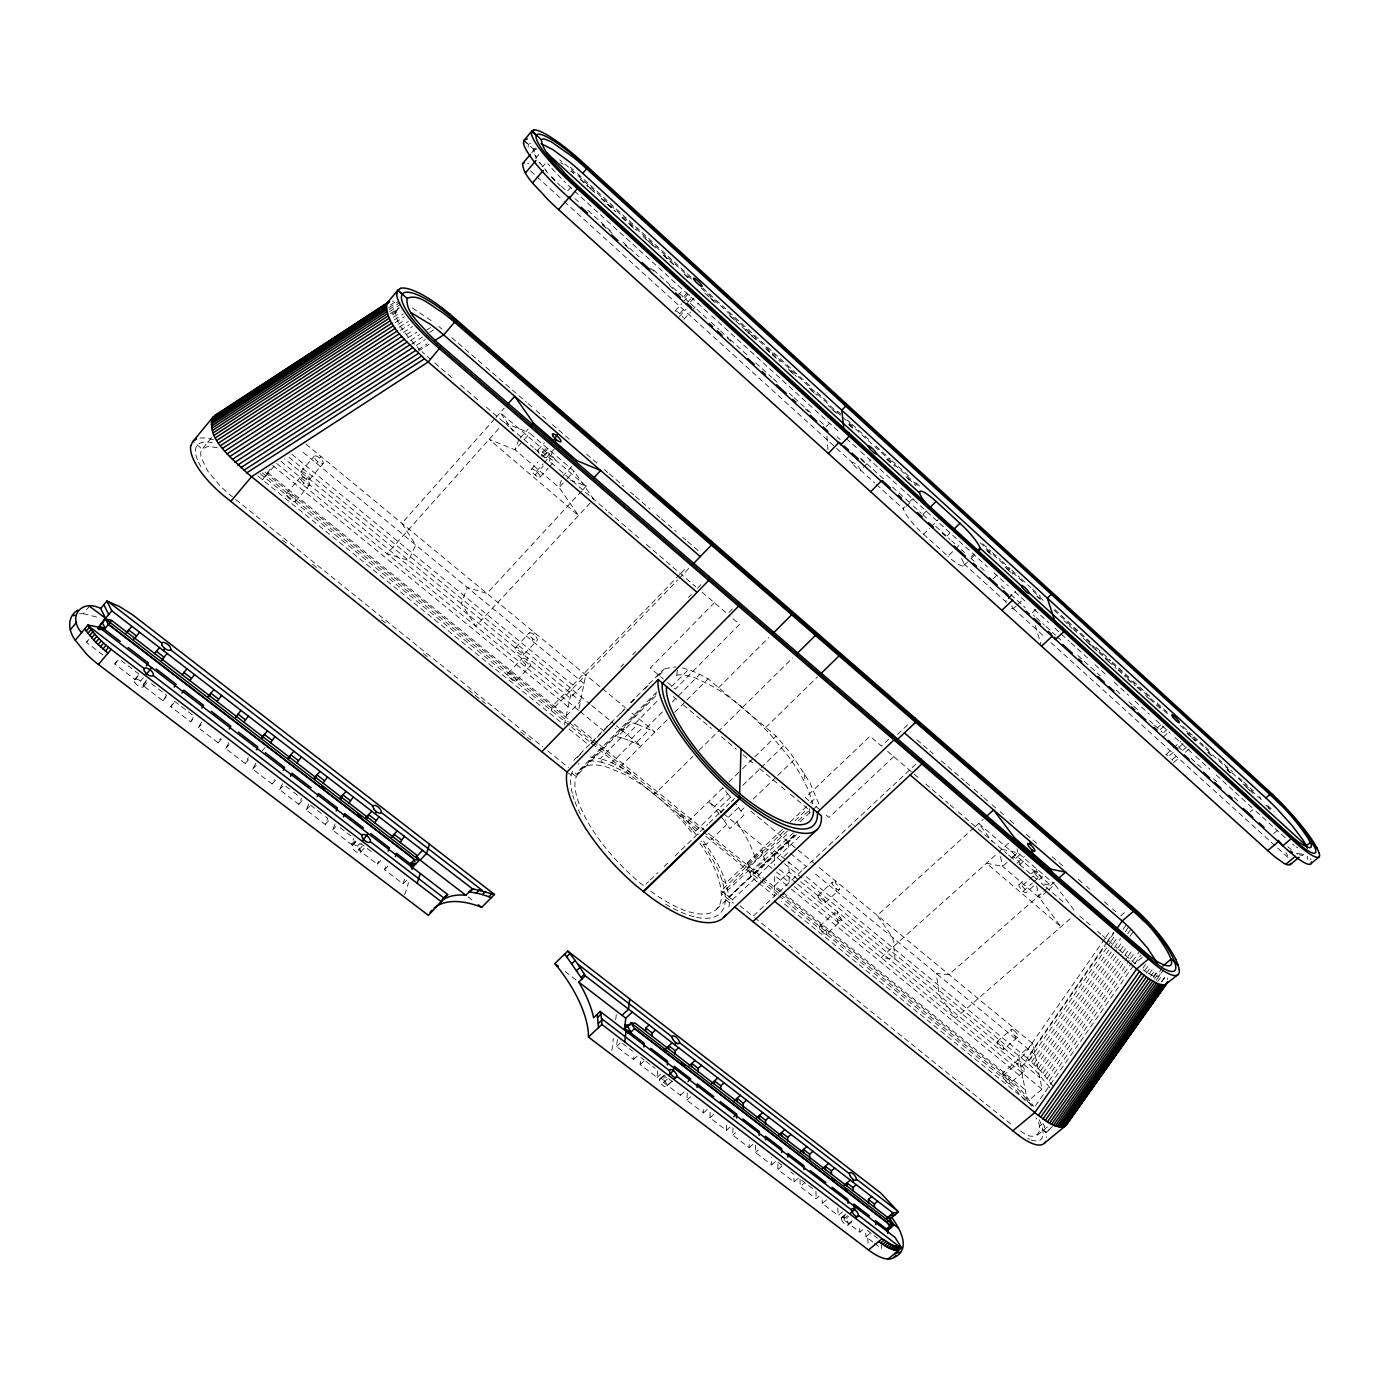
<?xml version="1.0" encoding="UTF-8"?>
<svg xmlns="http://www.w3.org/2000/svg" width="1389" height="1389" viewBox="0 0 1389 1389"><rect width="100%" height="100%" fill="white"/><g stroke="black" fill="none" stroke-linecap="round" stroke-linejoin="round"><path stroke-width="0.75" stroke-dasharray="5 3.75" d="M755.529 1145.04L755.442 1152.471L771.642 1164.833L771.642 1157.367M732.975 1127.833L732.767 1135.195L749.122 1147.644L749.244 1140.247M710.161 1112.294L709.918 1117.763L726.395 1130.333L726.638 1122.989M687.312 1092.952L686.861 1100.192L703.476 1112.867L703.65 1109.446M672.536 1081.666L664.202 1075.294L663.612 1082.465L680.384 1095.244L680.61 1091.858M640.503 1061.265L640.173 1064.582L657.084 1077.482L657.709 1070.329L652.656 1066.474M676.808 675.228L677.45 669.116M617.376 1039.528L616.525 1046.559L633.575 1059.564L633.922 1056.248M654.636 792.112L654.375 794.439L692.937 756.363M659.219 675.505L664.984 668.595L675.992 666.842M611.872 1050.466L613.365 1038.468M615.692 1019.682L616.473 1013.31M1303.733 854.113L1302.431 855.572L1298.941 854.652M579.005 708.477L585.811 674.985M536.953 148.988L534.296 149.804L534.001 151.193L536.328 157.27M564.264 725.058L571.955 689.326M536.085 148.102L533.359 148.953L533.046 150.359L536.432 158.277M525.094 666.529L525.684 664.359M526.882 659.983L527.473 657.796M532.109 640.798L532.664 638.714M533.793 634.582L534.348 632.533M572.355 793.362A103.064 39.552 45.7 0 1 571.174 775.375L572.633 770.947L576.8 774.315L656.355 693.84M549.28 461.165L550.131 458.492M552.093 452.345L551.259 454.967L544.453 462.433M404.633 894.776L408.522 882.762M385.586 866.736L384.562 869.688L403.07 883.803L404.633 879.029M371.158 851.457L361.036 843.731L358.675 849.964L377.339 864.184L378.398 861.249M518.861 439.532L515.041 449.81L559.159 487.504L578.553 515.545L489.136 439.323L515.041 449.81L523.149 440.799M335.062 823.885L332.544 830.032L351.382 844.408L353.796 838.192M308.879 803.884L306.188 809.943L325.2 824.441L327.769 818.312L324.332 815.69M282.436 783.691L279.588 789.664L298.774 804.283L301.5 798.258M579.352 176.733L579.838 175.656M255.767 763.325L252.746 769.193L272.105 783.952L274.275 779.507M228.855 742.768L225.66 748.549L245.193 763.429L248.266 757.595M201.683 722.02L198.314 727.697L218.038 742.733L220.469 738.41M190.623 721.829L194.043 716.168L174.285 701.08L170.725 706.654L190.623 721.829L194.738 717.158M146.609 679.95L142.876 685.437L162.964 700.751L166.558 695.177L149.943 682.485M302.646 484.674L303.809 482.868M306.17 479.24L307.351 477.417M316.484 463.318L317.612 461.565M319.835 458.144L320.911 456.477M1053.001 1086.042L1040.621 1070.884L1027.131 1058.071L1106.304 943.044M1107.519 941.273L1113.613 932.418M1049.858 1087.674L1035.499 1070.537A50.108 16.234 49.9 0 0 1025.516 1061.37L1105.036 945.874M1106.252 944.103L1114.811 931.654M1029.336 1059.911L1109.759 943.235M1110.974 941.464L1114.62 936.151M1031.61 1061.925L1112.068 945.336M1113.284 943.565L1116.947 938.269M1123.041 929.432L1126.687 924.136M1033.885 1064.043L1113.162 949.295M1114.395 947.541L1120.489 938.704M1125.368 931.654L1129.031 926.359M116.607 661.477L114.783 663.994L135.046 679.464L138.831 673.995L120.374 659.897M1036.142 1066.248L1116.721 949.816M1117.937 948.062L1122.816 940.995M1127.694 933.946L1131.358 928.651M1038.399 1068.523L1119.03 952.177M1120.263 950.406L1125.142 943.357M1130.038 936.308L1133.702 931.012M1104.672 938.825L1023.676 1055.223L1002.65 1073.003L1003.153 1075.763M1105.887 937.071L1110.801 930.005M1040.621 1070.884L1121.34 954.59M1122.555 952.837L1127.451 945.787M1042.809 1073.298L1123.614 957.073M1124.83 955.302L1129.726 948.27M1044.962 1075.781L1127.069 957.837M1128.302 956.066L1133.198 949.034M1047.063 1078.298L1129.274 960.389M1130.507 958.636L1135.403 951.587M1049.112 1080.868L1131.427 962.976M1132.643 961.205L1138.789 952.42M1133.511 965.563L1034.458 1107.224L781.382 901.513M1134.744 963.81L1140.89 955.007M1143.025 968.064L1145.491 964.539M1144.779 970.616L1149.727 963.584M1146.446 973.133L1151.394 966.084M1149.241 973.828L1154.207 966.779M1150.682 976.241L1155.648 969.192M270.143 469.065L262.521 479.813L276.515 463.318L578.623 710.3M1153.252 976.814L1158.218 969.765M1153.478 977.491L1158.426 970.477M1154.433 979.071L1161.916 968.48M1156.221 980.287L1164.242 968.88M1157.697 981.589L1162.715 974.522M1161.551 981.606L1166.569 974.54M1161.655 981.971L1166.691 974.887M102.925 654.966L86.413 642.378L88.462 639.721M211.597 437.604L202.117 449.064L200.693 452.397L200.901 456.912L207.708 471.045L219.618 485.247A57.47 21.495 39.5 0 0 232.414 496.811M656.719 691.965L580.046 769.558L575.359 778.743A97.629 37.468 45.7 0 0 643.958 886.078L648.611 881.564M79.52 613.816L83.288 613.695L89.486 606.264M86.413 642.378L88.931 639.357M606.594 727.298L609.25 724.798M398.782 308.132L392.41 313.74M531.674 152.894L534.296 149.804M591.28 743.028L593.572 740.32M535.65 158.363L539.54 153.78M114.783 663.994L118.846 659.202M542.543 166.871L545.13 163.833M300.666 472.086L314.261 456.182M286.429 493.581L300.371 477.278M134.577 679.742L138.692 674.95M135.046 679.464L139.126 674.689M309.573 479.379L323.186 463.527M140.619 680.975L143.345 677.797M295.631 501.064L309.591 484.813M571.035 187.011L567.163 191.508A60.265 11.928 42.9 0 0 559.402 184.685M142.876 685.437L146.974 680.679M143.605 686.635L147.72 681.86M162.964 700.751L167.062 696.028M170.725 706.654L174.84 701.966M198.314 727.697L201.058 724.589M494.571 418.992L401.872 523.254L415.693 544.974L408.679 560.444L387.097 553.725L500.057 427.065M495.995 417.395L504.224 408.14M218.038 742.733L222.153 738.115M225.66 748.549L229.793 743.931M520.198 438.056L528.202 429.149M524.504 439.289L529.921 433.281L574.091 471.253L593.693 499.259M245.193 763.429L249.326 758.863M262.295 750.633L265.021 747.629M537.769 450.227L544.401 442.883M677.763 295.597L683.457 289.311M252.746 769.193L256.878 764.627M542.648 452.224L548.481 445.8M683.77 296.621L688.041 291.916M548.186 448.3L541.519 455.644A5.73 1.649 42.8 0 0 542.665 456.547M684.76 297.784L689.048 293.062M531.258 469.413L538.064 461.912M543.516 455.905L546.242 452.901M675.054 311.032L681.756 303.635M683.11 302.16L689.812 294.763M546.12 457.936L554.089 449.168M687.711 302.16L690.75 298.809M536.293 471.409L543.099 463.943M679.777 313.654L685.142 307.75M690.507 301.864L695.854 295.979M535.095 475.021L543.307 466.01M679.29 316.553L686.027 309.157M539.835 477.33A5.886 1.736 42.8 0 0 535.112 470.472A5.886 1.736 42.8 0 0 532.143 471.809A5.886 1.736 42.8 0 0 539.835 477.33L548.013 468.353M549.384 466.86L554.836 460.87A5.903 1.684 42.9 0 0 550.061 454.029A5.903 1.684 42.9 0 0 547.162 455.297A5.903 1.684 42.9 0 0 554.836 460.87M683.805 319.401L690.524 312.021M691.878 310.546L698.598 303.167M272.105 783.952L276.255 779.42M571.678 466.53L562.302 476.757L559.159 487.504L565.948 480.125M279.588 789.664L283.738 785.132M567.302 478.632L574.091 471.253M581.678 490.977L486.966 593.45L467.26 587.425L461.304 603.573L475.767 626.213L590.933 502.21M583.137 489.397L588.971 483.094M298.774 804.283L302.924 799.786M306.188 809.943L310.355 805.464M325.2 824.441L329.367 819.979M332.544 830.032L336.711 825.604M515.527 647.5L529.383 632.811M523.219 655.122A5.434 1.962 43.2 0 0 518.861 648.403A5.434 1.962 43.2 0 0 516.031 650.399A5.434 1.962 43.2 0 0 523.219 655.122L537.092 640.468A5.452 1.927 43.3 0 0 532.699 633.749A5.452 1.927 43.3 0 0 529.904 635.693A5.452 1.927 43.3 0 0 537.092 640.468M508.079 673.248L522.316 658.23M351.382 844.408L355.567 839.998M352.546 845.05L356.765 840.623M352.164 845.588L357.772 839.685M357.32 846.266L360.116 843.331M515.996 681.096A5.591 2.083 43.3 0 0 511.534 674.134A5.591 2.083 43.3 0 0 508.582 676.304A5.591 2.083 43.3 0 0 515.996 681.096L530.251 666.112A5.608 2.031 43.3 0 0 525.737 659.15A5.608 2.031 43.3 0 0 522.837 661.251A5.608 2.031 43.3 0 0 530.251 666.112M358.675 849.964L362.859 845.554M360.168 852.533A5.348 2.552 42.5 0 0 356.192 845.519A5.348 2.552 42.5 0 0 352.719 848.314A5.348 2.552 42.5 0 0 360.168 852.533L365.776 846.63M377.339 864.184L381.524 859.826M384.562 869.688L388.746 865.347M679.655 574.49L552.353 706.272L551.346 710.63L677.693 579.942M681.096 573.015L687.156 566.729M679.204 578.38L689.743 567.476M826.125 426.77L830.535 422.204M403.07 883.803L406.977 879.775M620.744 667.033L623.748 663.942M632.776 654.67L635.78 651.58M688.423 597.513L691.427 594.423M697.452 588.242L701.758 583.797M714.363 602.739L650.295 668.057L663.386 679.013M573.831 760.373L584.456 749.574M585.967 748.029L624.807 708.789M630.571 702.73L662.379 670.418M577.338 757.352L581.869 752.751M590.95 743.514L613.122 721.013M620.623 713.39L625.119 708.807M631.127 702.712L637.134 696.618M644.635 688.996L649.132 684.43M656.632 676.808L664.133 669.185M863.316 467.381L870.625 459.967M728.912 612.532L734.677 606.698M655.73 695.82L576.001 776.451L571.834 773.1M620.935 737.733L600.1 758.776L597.27 758.029A108.516 41.635 45.7 0 0 587.13 756.883M634.947 723.6L657.83 700.473M671.582 686.6L688.371 669.654A82.211 26.53 45.4 0 1 699.726 674.394L708.06 678.804L776.086 736.118L784.038 745.407A81.829 26.287 45.7 0 1 794.734 759.141L809.891 782.684L819.84 806.262M637.673 724.381L631.578 722.662L617.549 736.847L623.678 738.497L637.673 724.381L654.966 732.02L626.977 708.946M623.678 738.497L629.547 740.632L643.524 726.569M632.568 741.934L611.802 762.804A80.388 30.61 45.4 0 0 600.1 758.776L602.513 762.665A76.36 29.082 45.4 0 1 613.625 766.468L630.797 775.253L629.912 772.11L611.802 762.804L613.625 766.468M646.51 727.905L663.248 711.081M672.363 701.914L699.726 674.394M629.547 740.632L635.693 743.289L649.635 729.294M620.327 766.745L667.102 719.867M674.689 712.262L685.315 701.619M686.826 700.091L708.06 678.804M718.582 687.659L768.812 637.551M909.639 501.655L912.556 498.755M906.496 506.152L913.806 498.859M923.06 514.329L927.401 510.023M699.101 750.286L792.581 657.987M905.281 507.124A25.558 4.983 45.5 0 0 906.809 515.562A25.558 4.983 45.5 0 0 923.511 534.209L929.432 528.358M930.908 526.9L938.304 519.608M946.951 536.032L949.85 533.185M765.79 727.454L817.67 676.773M929.606 539.731L947.906 556.277L953.826 550.513M955.319 549.054L961.24 543.273M687.989 821.784L722.784 787.962L726.065 790.671M728.878 782.042L741.049 770.183M742.577 768.707L753.237 758.342M754.765 756.866L776.086 736.118M971.241 556.642L974.175 553.812M719.259 814.145L713.72 807.269L727.732 793.692L722.784 787.962M963.862 565.497L969.73 559.802M971.206 558.378L974.14 555.531M730.562 797.182L695.663 830.969L693.458 831.334L677.745 813.45L679.099 812.148L695.663 830.969A80.024 30.332 45.8 0 1 698.372 834.338M742.785 785.358L759.592 769.089M761.12 767.596L784.038 745.407M650.174 880.053L657.952 872.535M664.168 866.528L668.838 862.013M675.054 856.006L707.713 824.424M709.258 822.93L718.599 813.902M720.144 812.409L729.468 803.38M731.031 801.87L735.701 797.373M720.665 812.791L726.273 807.356M738.549 807.478L743.914 815.135L729.781 828.712L724.468 821.055L738.549 807.478L734.607 802.286M726.846 824.458L705.872 844.651L703.164 844.356A76.03 28.839 45.8 0 0 700.924 841.092M740.962 810.898L744.035 807.929M753.255 799.057L776.295 776.885M777.823 775.409L794.734 759.141M993.291 578.657L997.736 574.386M1008.258 598.103L1014.126 592.513M1008.275 598.503L1015.619 591.523M1013.171 608.799L1016.123 606.003M1017.581 604.614L1023.467 599.041M782.493 829.337L725.961 882.953L722.211 880.73M790.254 821.975L808.902 804.3M810.447 802.825L816.663 796.939M747.716 863.715L762.127 850.068L765.235 862.847L729.138 897.051L725.353 881.043A108.516 41.635 45.7 0 0 708.286 848.141L705.872 844.651A80.024 30.332 45.8 0 0 703.511 841.23M783.969 831.212L721.221 890.679L735.51 902.19M794.942 820.812L807.495 808.919M757.127 881.824L750.755 876.633L748.688 866.649L763.117 852.968M787.459 831.021L721.412 893.561L733.479 903.267M798.467 820.604L809.474 810.186L787.876 792.164M749.47 869.774L727.958 890.123L724.12 887.623M763.933 856.093L787.58 833.713M800.186 821.784L811.228 811.35M812.791 809.856L819.111 803.884M888.717 739.174L881.459 746.049L870 736.222L805.377 797.685L812.808 803.884L808.641 790.567L803.224 779.403A99.852 32.485 45.7 0 0 787.32 755.06L771.885 736.361A99.852 32.485 45.7 0 0 712.14 686.062L695.924 678.197A99.852 32.485 45.7 0 0 678.665 674.915L675.384 675.471M750.077 872.205L764.575 858.506M793.466 832.758L753.758 870.295L753.671 875.226L796.418 834.876M897.52 734.416L909.396 723.2M794.508 834.876L729.086 896.652L725.18 893.874M794.508 835.206L765.235 862.847L774.836 870.695M716.394 909.344L794.925 835.188M1036.02 609.233L1031.576 613.434L1034.753 616.334M728.895 907.086A108.516 41.635 45.7 0 0 729.381 902.694L801.158 835.015M784.021 856.475L788.744 852.03M893.769 756.606L829.077 817.479L823.486 812.808M801.887 870.625L752.994 916.289L737.09 903.475M803.467 869.149L916.775 763.308M616.525 1046.559L621.838 1041.594M633.575 1059.564L637.864 1055.588M818.069 895.419L832.202 882.362M640.173 1064.582L644.444 1060.64M825.292 902.607L839.442 889.568M819.684 926.203L834.199 912.903M657.084 1077.482L661.355 1073.558M660.053 1078.767L664.359 1074.826M659.428 1079.826L665.175 1074.565M672.102 1081.389L666.338 1086.649A5.07 2.292 48.4 0 1 659.827 1081.684A5.07 2.292 48.4 0 1 663.421 1079.809L666.303 1077.187M663.612 1082.465L667.901 1078.541M826.403 934.241A5.278 1.858 47.6 0 0 822.913 927.539A5.278 1.858 47.6 0 0 819.805 928.876A5.278 1.858 47.6 0 0 826.403 934.241L840.953 920.942A5.296 1.823 47.6 0 0 837.411 914.257A5.296 1.823 47.6 0 0 834.355 915.559A5.296 1.823 47.6 0 0 840.953 920.942M666.963 1085.573L671.269 1081.649M973.949 827.757L877.292 915.42L892.849 937.731L895.037 958.966L881.147 957.611L997.285 853.523M975.529 826.316L983.169 819.388M680.384 1095.244L684.673 1091.355M686.861 1100.192L691.149 1096.303M703.476 1112.867L707.782 1108.995M1008.501 843.21L999.455 851.318L1002.598 866.389L1039.458 897.884L1060.988 926.758L986.45 863.229L1002.598 866.389L1010.237 859.565M709.918 1117.763L714.206 1113.909M1012.911 856.805L1018.901 851.457M1157.627 727.662L1160.822 724.815M1011.765 858.211L1017.894 852.742L1017.043 849.009M1015.776 858.246L1020.255 854.252M1160.319 729.399L1163.513 726.551M1016.87 863.211L1024.388 856.527M1163.739 732.489L1166.934 729.642M1019.734 864.653L1025.742 859.305M1163.218 737.055L1169.625 731.378M726.395 1130.333L730.701 1126.514M732.767 1135.195L735.632 1132.643M1019.04 884.637L1025.186 879.185M1031.332 873.75L1034.406 871.025M1166.1 754.505L1172.073 749.209M1173.566 747.89L1181.032 741.292M1033.746 885.922L1026.037 892.71A5.365 1.458 47.9 0 1 1019.613 887.241A5.365 1.458 47.9 0 1 1021.939 886.06L1028.103 880.643M1029.631 879.289L1037.305 872.5L1036.385 868.646M1173.323 752.282L1168.861 756.224A5.539 1.024 47.2 0 1 1170.84 758.22M1179.296 747.004L1185.251 741.726M1023.103 891.287L1032.374 883.109M1033.92 881.755L1038.538 877.657M1172.247 759.661L1176.743 755.703M1182.751 750.407L1187.248 746.449M1038.85 879.827L1044.875 874.497M1020.516 1131.15A49.431 16.512 49.9 0 0 1022.391 1132.261C1035.395 1142.453 1045.413 1131.41 1036.003 1117.954M1173.497 762.717L1179.487 757.439M1185.477 752.161L1189.974 748.202M749.122 1147.644L753.428 1143.859M1054.268 882.119L949 974.574L936.255 973.446L939.19 995.149L955.389 1018.293L1071.839 917.348M1047.115 891.165L1039.458 897.884L1035.829 882.484M1048.643 889.828L1054.772 884.446L1075.208 911.618M755.442 1152.471L758.307 1149.953M771.642 1164.833L775.965 1161.065M798.31 1178.15L793.987 1181.865L777.909 1169.607L783.674 1164.607M819.024 1196.294L816.142 1198.759L800.203 1186.605L804.526 1182.89M1120.61 915.907L1127.017 910.403M1250.152 812.027L1253.138 809.474M997.146 1041.576L1011.366 1029.44M842.446 1211.85L838.123 1215.514L822.305 1203.464L826.646 1199.783M1003.622 1049.251A5.018 1.632 49.4 0 0 999.872 1042.653A5.018 1.632 49.4 0 0 997.632 1044.354A5.018 1.632 49.4 0 0 1003.622 1049.251L1017.894 1037.114A5.035 1.58 49.3 0 0 1014.092 1030.534L1013.588 1027.843M1273.73 833.539L1278.227 829.719M1032.878 1043.764L1018.693 1055.762L1027.409 1101.477L1042.115 1089.202L1032.878 1043.764L817.722 866.285M1142.296 957.281L1134.969 963.462L1118.735 949.538M1003.101 1075.52L1017.738 1063.175M841.734 1217.354L846.075 1213.673M841.335 1218.535L845.693 1214.854M844.703 1218.118L847.603 1215.688M862.812 1229.716L859.913 1232.13L844.234 1220.184L848.575 1216.538M1009.768 1083.437A5.174 1.702 49.7 0 0 1005.914 1076.562A5.174 1.702 49.7 0 0 1003.622 1078.437A5.174 1.702 49.7 0 0 1009.768 1083.437L1024.44 1071.093A5.191 1.667 49.6 0 0 1020.516 1064.234A5.191 1.667 49.6 0 0 1018.293 1066.075A5.191 1.667 49.6 0 0 1024.44 1071.093M848.366 1223.9L852.724 1220.236M847.985 1225.098L853.801 1220.202M872.917 1242.044L865.989 1236.766L870.313 1233.137M1042.392 1123.996L1039.076 1126.739L1045.952 1132.469L1046.403 1137.487M1037.27 1135.212L1047.289 1126.948M1052.497 1126.618L1045.952 1132.469L1052.584 1127.017M580.046 769.558L582.651 767.579A97.629 37.468 45.7 0 1 607.41 767.197L624.06 774.124A97.629 37.468 45.7 0 1 683.457 822.41L693.667 834.72M578.084 764.315L578.953 763.655M1302.622 854.339L1297.118 853.245M390.465 304.955L395.882 301.413L392.393 301.066M388.851 307.75L397.879 301.847M389.18 309.539L399.997 302.472M389.649 311.483L400.466 304.434M390.257 313.601L399.251 307.733M418.124 349.75L427.187 343.847M391.976 313.74L397.393 310.216M392.618 314.799L399.876 310.077M393.417 317.248L400.674 312.525M394.32 319.835L403.383 313.949M395.309 322.578L404.355 316.692M398.157 324.262L405.397 319.557M399.268 327.266L408.314 321.397M400.414 330.374L409.46 324.522M403.418 332.44L412.446 326.589M406.421 334.61L413.644 329.922M407.637 338.031L416.665 332.197M410.38 340.548L419.495 334.662M426.788 329.957L430.434 327.613M411.543 344.159L422.482 337.11M429.774 332.405L433.42 330.044M416.266 345.427L425.381 339.541M418.315 351.191L429.166 344.212M83.288 613.695L99.539 617.758M1044.32 884.064L1050.692 885.262L978.707 823.434L992.128 841.474M624.546 729.763L619.928 728.878A109.297 39.934 45.7 0 0 615.136 728.496M1001.92 849.356L1017.894 852.742L1054.772 884.446M682.277 667.901L688.371 669.654M217.344 447.64L207.916 446.442L202.117 449.064L192.932 441.442M602.513 762.665L599.822 761.953A103.064 39.552 45.7 0 0 586.002 761.224M527.56 163.346L528.949 163.833M570.219 479.917L586.054 486.237L500.283 412.585L513.062 431.111M504.155 422.482L529.921 433.281M635.693 743.289L641.041 745.997L616.369 725.753M1148.356 973.272C1151.498 975.095 1159.155 979.28 1160.405 973.429A38.163 9.549 48.6 0 0 1160.423 972.439M412.446 308.045L432.899 321.71M1296.441 853.297L1297.743 854.044M1146.654 972.248L1144.866 971.085A51.341 12.831 48.5 0 1 1142.991 969.8M1296.006 846.717L1297.639 847.898M1291.353 849.478L1289.669 848.21A51.931 8.733 47.5 0 1 1287.898 846.821M1042.497 1129.5L1045.865 1132.07L1044.111 1126.028M874.636 1243.346L881.546 1248.624L881.251 1244.735M285.613 786.122L291.968 790.966M293.565 792.181L298.322 795.828M310.598 805.203L315.737 809.127M317.456 810.447L322.613 814.371M340.183 827.792L345.288 831.698M346.99 833.001L352.094 836.89M622.463 1043.417L632.637 1051.178M640.885 1057.48L644.253 1060.05M645.937 1061.335L650.972 1065.189M777.875 1162.124L782.684 1165.788M790.671 1171.899L793.866 1174.347M801.644 1180.268L814.336 1189.956M867.24 1230.376L872.379 1234.317M874.098 1235.62L877.535 1238.241M468.006 896.825L473.145 900.766M565.167 971.519L577.199 980.773M560.548 162.391L563.083 164.371M235.783 499.519L542.908 747.004M547.7 750.859L568.431 767.561M754.678 917.643L1012.564 1125.437M282.436 540.061L287.471 544.106M312.629 564.368L317.664 568.431M381.419 619.772L386.455 623.817M423.332 653.524L428.368 657.57M468.597 689.968L473.632 694.014M475.298 695.368L480.334 699.414M482 700.768L485.369 703.459M520.562 731.812L530.633 739.92M567.007 772.006L571.174 775.375M703.164 844.356L705.456 847.672A103.064 39.552 45.7 0 1 721.655 878.959L724.641 889.932L725.423 899.516L729.381 902.694M267.643 472.607L566.243 715.873L580.48 701.219L284.728 458.891M781.347 891.113L774.628 885.644L789.056 872.136L799.04 880.296M783.031 892.485L1025.169 1089.757M265.195 472.416L567.493 718.599M574.213 724.068L597.739 743.237M599.423 744.608L706.845 832.08M708.512 833.452L783.83 894.776M785.497 896.148L1008.31 1077.638M262.295 472.781L568.431 721.95M570.08 723.287L591.645 740.841M593.294 742.177L701.653 830.379M703.338 831.751L760.408 878.195M762.092 879.567L778.83 893.196M780.496 894.551L1006.556 1078.541A45.941 15.383 50 0 1 1031.437 1106.113M260.09 473.701L569.855 725.7M571.539 727.055L699.483 831.143M706.046 836.473L758.724 879.324M760.408 880.695L777.232 894.394M778.916 895.749L1004.403 1079.184A49.865 16.755 50.1 0 1 1014.352 1088.299L1025.395 1101.008M257.85 476.01L562.58 723.686M569.056 728.947L588.224 744.539M758.724 883.109L774.663 896.061L774.611 875.417L789.716 887.745M580.237 711.619L604.284 731.274M776.434 871.997L789.212 882.449L788.9 862.083M794.248 886.564L1042.115 1089.202M272.643 465.523L568.188 706.845M791.383 889.116L1022.964 1078.229M289.016 457.224L590.047 704.154M591.697 705.508L614.719 724.398M721.95 812.357L708.789 801.557L713.72 807.269M723.582 813.694L782.875 862.326M784.542 863.698L802.825 878.699M804.491 880.07L1025.516 1061.37M800.689 881.668L1039.753 1077.551M280.891 461.322L570.08 698.007L584.074 683.562L300.666 450.296M779.542 869.445L796.123 883.005M797.772 884.359L1020.811 1066.891L1035.135 1054.824L813.242 872.188M790.376 853.384L806.714 866.823M291.881 454.29L572.876 685.037M774.541 850.641L786.261 860.26M787.928 861.631L799.63 871.25M806.332 876.737L1027.131 1058.071M305.893 444.081L600.638 687.208M602.288 688.562L625.328 707.574M750.755 811.037L816.107 864.948M673.214 696.531L676.547 699.309M683.197 704.848L711.446 728.409M721.412 736.726L736.361 749.209M743.011 754.748L752.977 763.065M759.627 768.603L779.559 785.236M781.226 786.625L786.209 790.775M667.571 682.503L675.384 689.031L739.538 624.338L728.982 615.292M815.968 806.523L820.691 810.482M438.889 326.519L441.771 328.985M434.809 362.998L454.168 379.596M460.61 385.135L479.969 401.734M486.428 407.255L508.999 426.631M510.614 428.003L533.168 447.345M534.782 448.734L546.051 458.405M550.929 462.589L557.51 468.232M559.142 469.638L583.814 490.786M585.463 492.21L606.854 510.544M608.504 511.968L613.452 516.204M615.101 517.611L639.808 538.793M646.389 544.453L695.802 586.818M702.053 592.2L727.471 613.99M887.606 751.327L919.223 778.448M925.716 784.004L948.409 803.467M950.041 804.856L956.517 810.429M958.15 811.818L1006.817 853.558M1008.449 854.964L1013.345 859.166M1019.873 864.757L1037.843 880.175M1041.09 882.953L1044.302 885.713M1045.917 887.085L1063.609 902.26M1079.739 916.098L1091.112 925.855M1097.605 931.429L1100.852 934.207M1102.484 935.596L1117.103 948.149M451.79 337.631L484.24 365.689M485.872 367.095L526.448 402.185M528.063 403.574L534.557 409.199M536.189 410.606L545.912 419.009M552.405 424.635L557.284 428.836M558.899 430.243L571.886 441.476M586.54 454.151L597.947 464.013M604.475 469.638L607.74 472.468M609.372 473.875L624.026 486.549M630.554 492.192L633.818 495.005M635.433 496.411L650.104 509.103M656.632 514.729L659.879 517.559M661.511 518.965L676.183 531.64M682.711 537.283L685.958 540.095M687.59 541.502L698.997 551.364M916.896 739.764L933.217 753.88M941.395 760.946L964.244 780.705M965.893 782.129L972.422 787.771M974.054 789.178L982.214 796.244M983.846 797.651L990.374 803.293M992.024 804.717L998.552 810.36M1000.184 811.766L1003.448 814.596M1009.977 820.239L1014.873 824.476M1026.28 834.338L1039.285 845.588M1052.306 856.839L1065.311 868.09M1078.333 879.341L1084.826 884.967M1086.458 886.373L1089.705 889.186M1104.342 901.843L1110.853 907.468M1112.485 908.875L1115.732 911.688M523.931 140.48L533.359 148.953M923.511 534.209L928.078 538.342M530.546 170.986L535.355 175.361M536.953 176.802L562.614 200.051M564.212 201.509L834.997 446.928M836.56 448.334L852.204 462.502M860.486 470.02L874.844 483.025M876.442 484.483L903.562 509.069M963.914 563.76L1005.341 601.298M1013.154 608.382L1044.459 636.752M1050.865 642.569L1287.777 857.256M574.525 191.196L708.407 312.994M711.602 315.893L735.649 337.787M737.246 339.246L838.262 431.146M846.283 438.438L859.131 450.123M860.729 451.581L878.386 467.642M880.001 469.1L899.256 486.636M900.871 488.095L987.544 566.955M993.968 572.806L1008.414 585.95M1014.838 591.783L1027.686 603.468M1034.093 609.32L1048.539 622.463M1054.963 628.297L1069.391 641.423M1070.988 642.864L1088.594 658.89M1095.001 664.723L1107.814 676.374M1114.221 682.19L1128.615 695.316M1135.021 701.132L1149.432 714.241M1155.839 720.075L1170.25 733.184M1175.042 737.542L1194.089 754.869M1195.686 756.311L1209.958 769.315M1216.313 775.079L1233.762 790.966M1235.342 792.407L1254.389 809.735M1255.969 811.176L1273.418 827.045M1275.015 828.486L1284.53 837.15A53.025 8.785 47.5 0 0 1286.596 839.008M575.168 198.766L578.362 201.665M587.946 210.381L610.327 230.713M623.123 242.328L639.096 256.861M653.49 269.917L658.282 274.275M659.879 275.734L677.467 291.707M679.065 293.166L688.649 301.882M690.246 303.323L709.432 320.755M711.029 322.213L719.016 329.471M720.613 330.912L728.617 338.187M730.215 339.628L747.803 355.601M755.79 362.876L771.763 377.391M773.378 378.85L778.17 383.208M789.351 393.365L792.546 396.264M794.143 397.723L811.732 413.696M819.718 420.954L824.528 425.312M837.098 436.754L840.241 439.601M860.624 458.127L871.702 468.18M873.299 469.638L884.498 479.813M892.502 487.088L911.705 504.52M913.302 505.978L921.306 513.253M922.904 514.694L927.696 519.052M935.7 526.327L940.492 530.685M942.089 532.143L950.093 539.401M951.691 540.859L954.885 543.776M961.292 549.575L964.487 552.492M970.894 558.309L974.088 561.208M980.495 567.025L986.885 572.841M1001.261 585.898L1004.455 588.797M1010.827 594.596L1015.619 598.937M1017.217 600.395L1025.186 607.635M1036.35 617.775L1044.337 625.033M1045.934 626.474L1055.501 635.172M1057.098 636.631L1063.488 642.43M1077.847 655.469L1100.175 675.766M1116.131 690.264L1122.52 696.063M1128.892 701.862L1132.087 704.761M1133.684 706.202L1138.476 710.56M1149.641 720.7L1152.835 723.6M1154.415 725.058L1162.402 732.298M1178.358 746.796L1181.553 749.695M1191.12 758.394L1202.284 768.534M1213.465 778.691L1216.642 781.59M1234.196 797.529L1240.585 803.328M602.566 224.653L612.132 233.369M624.911 244.968L629.703 249.326M650.469 268.181L653.663 271.081M669.637 285.596L672.832 288.495M727.142 337.822L733.531 343.639M805.394 408.922L808.589 411.821M860.954 459.394L867.24 465.089M942.176 533.168L945.371 536.067M602.357 224.81L607.149 229.15M577.477 173.503L691.653 277.8M702.834 288.009L791.608 369.092M793.188 370.55L810.603 386.455M816.94 392.254L829.615 403.817M840.727 413.974L837.532 411.057L837.862 414.269L828.278 405.519M847.116 419.808L850.311 422.725M851.908 424.183L869.479 440.244M875.869 446.077L890.262 459.203M891.86 460.679L909.43 476.722M915.82 482.556L922.209 488.407M982.908 543.846L990.913 551.155M992.51 552.614L1000.497 559.906M1002.094 561.364L1010.081 568.657M1011.678 570.115L1019.665 577.425M1021.262 578.883L1030.846 587.634M1032.444 589.092L1040.43 596.385M1054.824 609.528L1090 641.666M1096.39 647.517L1110.783 660.66M1112.381 662.119L1131.584 679.655M1133.181 681.114L1150.769 697.174M1157.159 703.025L1168.375 713.269M1182.786 726.43L1192.387 735.198M1194.002 736.656L1203.603 745.442M1205.201 746.9L1211.607 752.751M1218.014 758.602L1222.824 762.995M1224.421 764.454L1232.425 771.763M1238.832 777.614L1242.026 780.549M1243.641 782.007L1253.243 790.775M691.462 279.12L575.845 173.538A56.88 10.747 43 0 0 559.68 159.857M701.063 287.888L840.901 415.589M842.498 417.047L919.362 487.244M980.217 542.804L1025.047 583.745M1033.069 591.054L1045.865 602.757M1053.886 610.084L1167.489 713.824M1180.146 725.371L1263.452 801.436M580.446 179.268L594.857 192.429M601.263 198.28L615.674 211.441M622.081 217.274L636.492 230.435M655.695 247.971L642.881 236.286L655.539 248.127M663.699 255.281L676.512 266.983M684.517 274.275L690.923 280.127M710.126 297.663L716.516 303.497M729.294 315.164L740.476 325.356M742.073 326.814L756.432 339.94M766.016 348.674L780.375 361.8M788.362 369.092L796.348 376.367M809.127 388.035L817.097 395.327M849.009 424.444L855.381 430.26M887.224 459.342L895.193 466.617M907.937 478.25L915.907 485.508M985.982 549.488L992.354 555.305M1005.08 566.938L1013.05 574.195M1036.941 596.02L1040.118 598.919M1063.957 620.675L1067.134 623.574M1073.489 629.373L1076.666 632.273M1083.021 638.072L1087.778 642.43M1089.358 643.871L1097.31 651.111M1098.89 652.57L1106.842 659.81M1108.422 661.268L1116.357 668.508M1117.954 669.967L1125.889 677.207M1127.486 678.665L1135.421 685.906M1137.001 687.364L1143.355 693.163M1149.71 698.962L1162.385 710.526M1187.647 733.6L1195.547 740.806M1208.17 752.334L1214.49 758.099M1227.129 769.628L1231.869 773.951M1242.912 784.056L1255.552 795.584M580.359 179.494L588.346 186.803M589.96 188.262L594.752 192.637M601.142 198.488L615.553 211.632M621.942 217.465L628.349 223.299M629.946 224.775L636.336 230.609M663.543 255.437L668.335 259.812M669.932 261.271L676.339 267.105M684.326 274.414L690.732 280.248M705.126 293.392L716.325 303.618M730.718 316.761L737.108 322.595M745.112 329.905L756.311 340.131M765.912 348.882L777.111 359.109M789.907 370.794L796.296 376.627M810.69 389.771L817.097 395.605M831.49 408.748L837.897 414.599M848.87 424.617L855.155 430.347M886.703 459.151L891.512 463.527M905.906 476.687L910.715 481.063M987.544 551.207L992.336 555.583M1006.747 568.726L1013.119 574.56M1037.062 596.402L1040.257 599.319M1068.974 625.536L1072.169 628.453M1086.528 641.562L1097.709 651.754M1105.679 659.046L1112.068 664.88M1128.024 679.447L1131.219 682.346M1145.578 695.472L1151.967 701.289M1187.074 733.34L1190.269 736.257M1191.866 737.715L1196.641 742.091M1207.822 752.282L1211.017 755.199M1226.973 769.766L1230.168 772.683M1246.124 787.25L1250.916 791.608M524.018 140.341L528.671 144.682M561.225 178.382L551.884 168.364M555.201 180.657L550.634 175.743M554.732 180.535L550.061 175.518M414.599 344.246L410.137 339.35M545.808 170.691L547.874 173.069M547.891 163.676L549.818 165.986M544.61 168.781L546.502 171.038M408.088 336.937L399.876 325.79L395.431 315.546A43.927 12.293 41.6 0 1 399.424 309.643M727.732 793.692L733.305 800.568M542.856 166.611L538.463 160.673M720.561 815.864L724.468 821.055M538.949 161.992L540.443 164.024M736.83 821.923L740.788 828.018A109.297 39.934 45.7 0 1 753.914 853.94L754.904 856.909M1285.954 852.707L1287.898 855.919M1259.649 796.626L1260.761 798.988M747.369 862.656L748.688 866.649M1310.522 858.489L1310.956 859.808M1035.239 625.484L1040.986 644.34M1015.151 1036.02L1015.689 1038.816M1167.472 977.978L1167.68 979.453M809.318 808.693L809.735 812.825M826.872 436.111L828.139 451.477M867.743 1238.085L868.125 1244.04M865.764 1233.154L865.989 1236.766M859.704 1228.536L859.913 1232.13M835.536 880.973L835.674 883.456A5.139 1.719 47.3 0 1 839.095 889.863A5.139 1.719 47.3 0 1 832.671 884.585A5.139 1.719 47.3 0 1 835.657 883.456M835.952 888.474L836.109 891.009M837.272 911.635L837.428 914.275M837.723 919.57L837.88 922.227M844.061 1216.59L844.234 1220.184M837.775 1207.874L838.123 1215.514M822.184 1199.905L822.305 1203.464M804.596 773.725L804.891 782.632M815.916 1191.172L816.142 1198.759M800.047 1179.07L800.203 1186.605M788.587 842.255L788.709 850.085M793.935 1178.341L793.987 1181.865M777.892 1163.999L777.909 1169.607M774.558 855.502L774.576 865.364M1294.288 845.415A53.025 8.785 47.5 0 1 1292.465 843.991M1307.379 856.284A49.205 8.282 47.6 0 1 1307.396 859.426M1267.671 805.446A49.24 8.299 47.6 0 1 1274.147 811.871M1265.987 805.203A53.459 9.046 47.6 0 1 1270.171 809.301M571.782 188.661A61.151 11.355 43 0 1 563.778 180.969M528.237 147.147A56.845 10.747 43 0 1 528.462 144.491A56.88 10.747 43 0 1 531.536 143.536M570.914 170.812A61.672 11.72 43 0 1 573.553 173.087M1166.083 755.234A5.539 1.024 47.2 0 1 1167.923 755.442M1171.76 759.297A5.539 1.024 47.2 0 1 1172.542 760.321M675.262 310.806A6.112 1.233 43.7 0 1 679.186 313.133A6.112 1.233 43.7 0 1 683.544 317.873M570.358 167.166A63.217 11.945 43 0 1 573.362 169.823M961.362 558.517A25.436 4.931 45.6 0 1 947.906 556.277M1011.609 605.899A5.591 1.076 46.1 0 1 1010.827 607.74M1006.157 602.791A5.591 1.076 46.1 0 1 1006.799 601.298M1268.157 807.565A52.417 8.872 47.6 0 1 1270.206 809.596M560.114 185.675A59.883 11.268 43 0 1 557.631 183.157M571.001 171.177A60.456 11.494 43 0 1 573.588 173.417M1031.176 1139.883A45.906 15.366 50 0 0 1042.653 1129.639A45.941 15.383 50 0 0 1039.232 1119.777M1029.475 1139.223A45.906 15.366 50 0 1 1027.704 1138.424M650.625 891.165A97.629 37.468 45.7 0 0 721.481 896.339L720.769 887.258L717.957 876.876A97.629 37.468 45.7 0 0 699.414 842.515M693.458 831.334A76.03 28.839 45.8 0 1 696.011 834.529M725.423 899.516A103.064 39.552 45.7 0 1 695.924 917.174M694.083 916.74A103.064 39.552 45.7 0 1 664.637 903.597M580.515 814.284A103.064 39.552 45.7 0 1 574.82 801.314M574.108 799.265A103.064 39.552 45.7 0 1 572.876 795.289M200.815 466.513A53.459 20.071 39.4 0 1 198.384 461.947M197.429 459.776A53.459 20.071 39.4 0 1 197.273 445.14A53.494 20.088 39.4 0 1 213.819 443.056M429.965 358.848A58.928 16.425 41.7 0 1 427.274 356.487M424.6 354.091A58.928 16.425 41.7 0 1 421.996 351.643M419.443 349.195A58.928 16.425 41.7 0 1 416.978 346.712M539.436 453.543A5.73 1.649 42.8 0 1 539.14 450.001A5.73 1.649 42.8 0 1 545.755 455.661A5.73 1.649 42.8 0 1 543.759 457.259M1013.449 859.27A5.226 1.389 47.7 0 1 1013.796 856.909A5.226 1.389 47.7 0 1 1018.727 861.51A5.226 1.389 47.7 0 1 1019.266 864.67M1021.939 886.06A5.365 1.458 47.9 0 1 1026.037 892.71M1017.894 1037.114A5.035 1.58 49.3 0 1 1011.886 1032.183A5.035 1.58 49.3 0 1 1014.092 1030.534M199.86 438.073A59.449 22.328 39.4 0 1 213.68 439.827M1008.31 1077.708A51.063 17.085 50 0 1 1033.607 1106.286M1043.295 1123.805A51.063 17.085 50 0 1 1044.198 1126.08M663.421 1079.809A5.07 2.292 48.4 0 1 666.338 1086.649M853.575 464.864A5.764 1.129 45 0 0 860.399 470.35A5.764 1.129 45 0 0 855.051 463.579A5.764 1.129 45 0 0 853.575 464.864M1035.031 873.612A5.382 1.424 47.9 0 0 1041.437 879.115A5.382 1.424 47.9 0 0 1037.305 872.483A5.382 1.424 47.9 0 0 1035.031 873.612M314.782 458.474A5.782 2.031 40.4 0 0 322.752 463.857A5.782 2.031 40.4 0 0 318.619 457.241A5.782 2.031 40.4 0 0 314.782 458.474M300.892 479.674A5.955 2.153 40.3 0 0 309.139 485.16A5.955 2.153 40.3 0 0 304.92 478.32A5.955 2.153 40.3 0 0 300.892 479.674M286.915 495.995A5.938 2.188 40.1 0 0 295.163 501.429A5.938 2.188 40.1 0 0 290.978 494.571A5.938 2.188 40.1 0 0 286.915 495.995M301.17 474.396A5.764 2.066 40.2 0 0 309.139 479.709A5.764 2.066 40.2 0 0 305.042 473.093A5.764 2.066 40.2 0 0 301.17 474.396M818.52 897.659A5.122 1.771 47.3 0 0 824.944 902.902A5.122 1.771 47.3 0 0 821.559 896.478A5.122 1.771 47.3 0 0 818.52 897.659M841.491 1219.438A4.983 2.101 51.2 0 0 847.464 1225.306A4.983 2.101 51.2 0 0 845.606 1218.917A4.983 2.101 51.2 0 0 841.491 1219.438M134.82 682.329A5.678 2.691 38.1 0 0 143.067 687.086A5.678 2.691 38.1 0 0 139.386 680.159A5.678 2.691 38.1 0 0 134.82 682.329"/><path stroke-width="1.5" d="M765.513 1139.952L765.53 1136.254L781.66 1148.634L781.694 1152.592M765.582 1123.892L765.599 1120.281L768.916 1117.364M759.193 1135.369L759.245 1131.445L742.976 1118.961M759.349 1118.84L759.384 1115.489L765.599 1120.281M743.184 1108.474L743.306 1103.109L746.605 1100.175M736.517 1117.989L736.621 1114.1L720.231 1101.512M736.951 1101.616L737.038 1098.282L743.306 1103.109M739.608 793.588L741.014 748.74M720.7 1089.358L720.822 1085.799L724.12 1082.847M714.363 1084.236L714.502 1080.937L720.822 1085.799M697.087 1087.535L697.278 1083.924L713.824 1096.616M697.955 1071.874L698.163 1068.349L701.462 1065.363M691.583 1066.717L691.791 1063.453L698.163 1068.349M635.277 1028.85L886.998 1222.233L890.662 1227.911L887.484 1228.345L887.311 1230.706L894.03 1225.133L890.349 1219.455L635.155 1023.137L631.075 1022.999L624.46 1029.18L631.231 1031.767L634.547 1028.676L631.075 1022.999L894.03 1225.133L890.835 1225.549L887.484 1228.345L887.536 1231.956M675.037 1054.251L675.314 1050.761L678.596 1047.74M673.7 1067.759L673.474 1070.641A5.07 2.274 48.3 0 1 676.426 1077.465A5.07 2.274 48.3 0 1 669.897 1072.464A5.07 2.274 48.3 0 1 673.474 1070.624L669.168 1074.565M675.384 1045.257L675.592 1042.497M1068.019 1119.708L1065.971 1125.455L1044.198 1143.338M708.946 576.418L708.633 580.498L541.814 751.744M711.654 541.38L711.359 545.113L691.93 565.219M667.345 1064.981L667.64 1061.196L650.816 1048.296M668.613 1049.042L668.873 1045.813L675.314 1050.761M396.768 293.791L397.705 290.405L400.536 288.426M651.962 1036.229L652.257 1033.017L655.539 1029.961M643.888 1047.011L644.253 1043.261L631.075 1033.156L627.533 1033.26M645.451 1031.228L645.781 1028.034L649.062 1024.978M697.07 592.374L424.461 358.796C409.911 343.448 384.944 326.571 386.819 303.323L397.844 290.232L407.046 298.34C405.605 312.612 420.12 323.377 428.229 333.586A59.102 16.043 41.8 0 0 441.251 345.757L1146.689 953.566A51.462 12.536 48.4 0 0 1156.568 961.24C1193.342 981.988 1152.193 926.324 1143.685 921.046A51.931 12.727 48.5 0 0 1133.424 911.34L454.533 322.265A59.64 16.355 41.8 0 0 441.355 311.709C431.371 306.188 419.044 293.166 407.046 298.34M631.075 1033.156L627.759 1026.089M624.79 1041.976L626.022 1031.211M624.46 1029.18L625.745 1018.189L632.29 1012.043M629.721 998.951L628.54 1009.161L621.994 1015.324M563.257 729.729L246.791 472.816C233.873 459.481 201.127 435.851 215.312 415.12L389.58 301.448L213.038 417.03M541.259 139.629C543.116 153.537 556.85 163.208 565.271 173.677A61.22 11.199 43.1 0 0 578.571 186.508L1288.697 833.643A53.077 8.681 47.5 0 0 1298.437 841.925C1333.457 865.416 1286.718 808.78 1280.276 804.613A53.563 8.82 47.5 0 0 1269.841 794.508L586.609 168.798A61.793 11.425 43.1 0 0 573.414 157.374L550.895 141.522L543.932 138.831L541.259 139.629L531.9 130.983L523.931 140.48L523.584 143.223M1290.746 863.593C1287.325 867.899 1280.745 860.364 1277.255 858.645A51.792 9.063 47.6 0 1 1267.706 850.624L558.569 209.617A59.71 11.702 42.9 0 1 545.599 197.186C537.439 186.977 523.861 177.41 522.524 163.728L530.372 154.439M534.018 129.941L531.831 131.122L531.518 133.83M1066.683 1124.621L1167.593 981.867L1065.103 1126.114C1055.223 1129.448 1045.969 1120.697 1038.434 1115.454L774.663 901.339M190.901 445.609L192.741 441.667L213.229 416.822M429.496 844.199L426.579 853.471L420.138 860.121M420.259 873.49L417.151 883.248M555.357 442.032L556.173 439.497M558.013 433.663L554.315 439.375M413.696 864.462L412.88 866.962L411.231 862.986L414.495 859.635L419.374 860.26L412.88 866.962L412.88 863.368M411.231 867.5L411.231 862.986L416.127 863.611M395.361 856.596L396.507 853.263L410.814 864.253M400.171 842.55L404.373 836.352M388.156 851.075L389.319 847.759L370.741 833.504M393.07 837.081L394.077 834.251L401.161 839.703M374.7 822.948L378.954 816.767M368.05 833.469L362.911 840.38M375.377 814.006L376.28 811.61M367.061 818.642L368.589 814.631L375.742 820.135M739 602.305L738.531 606.229L662.518 683.214M343.448 816.836L344.75 813.589L363.501 827.948M348.986 803.172L353.31 796.991M336.19 811.02L337.44 807.981L318.532 793.484L317.126 796.678M341.26 798.797L342.892 794.855L350.097 800.411M323.047 783.222L327.439 777.041M315.216 778.778L316.952 774.888L324.227 780.496M578.05 187.654L569.403 198.245L569.941 197.047M587.078 167.739L587.564 166.697M290.579 776.329L292.072 773.187L311.153 787.823M296.864 763.082L301.326 756.918M283.2 770.426L284.641 767.475L265.386 752.716M288.947 758.585L290.787 754.748L298.131 760.391M270.456 742.768L274.987 736.604M256.357 749.852L257.868 746.952L238.439 732.055M262.434 738.184L264.396 734.416L271.81 740.129M243.804 722.263L248.405 716.116M229.254 729.086L230.852 726.239L211.25 711.203M235.679 717.627L240.922 710.352M440.382 347.302L428.177 361.991L251.583 476.705L230.73 501.394M455.314 320.859L456.113 319.453M98.706 629.53L104.488 629.321L105.286 628.279L99.209 626.474L105.495 618.973L419.374 860.26L416.11 854.652L111.606 620.397L105.286 628.279L97.595 628.557L105.581 618.279L100.72 608.504C81.743 598.676 67.123 616.421 81.586 632.672L75.266 640.225L86.257 653.802A54.188 25.089 37.6 0 0 98.428 664.48L428.402 915.351L447.709 894.533L99.053 627.29L87.941 625.033L81.586 632.672M895.783 1255.118C892.224 1261.594 883.369 1258.747 878.178 1256.09A46.861 19.463 51.3 0 1 868.507 1249.978L588.485 1037.062L588.346 1032.86A105.564 50.247 45.7 0 0 556.954 966.119M216.91 701.584L221.58 695.455M201.909 708.13L203.593 705.334L183.799 690.159L181.942 693.094M208.68 696.861L210.885 693.215L218.42 699.032M189.772 680.714L194.512 674.585M174.198 687.156L176.09 684.239L156.106 668.908M182.15 674.846L186.907 668.717M523.931 140.48L526.171 139.265M162.391 659.636L164.058 657.188L156.384 651.267L154.683 653.715M151.696 667.64L146.088 674.62M163.364 650.573L164.805 648.455M1117.26 928.112L1122.156 920.994L1133.424 911.34M146.331 665.817L148.31 662.935L128.153 647.482M1038.434 1115.454L1139.501 971.432L910.16 774.94M1040.691 1117.242L1141.793 973.376L1139.501 971.432M1042.983 1118.944L1144.119 975.217L1141.793 973.376M1045.223 1120.489L1146.359 976.936L1144.119 975.217M1047.41 1121.895L1148.547 978.498L1158.113 983.95L1164.677 985.096L1177.941 974.609M1049.528 1123.128L1150.648 979.922M1051.56 1124.205L1152.679 981.172M1053.504 1125.125L1154.589 982.266M1055.362 1125.854L1156.412 983.204M1057.116 1126.427L1158.113 983.95M1058.765 1126.809L1159.693 984.541M1060.293 1127.035L1161.135 984.94M1061.7 1127.069L1162.454 985.166M1062.967 1126.913L1163.635 985.218M1064.113 1126.601L1164.677 985.096M1167.333 982.856L1065.103 1126.114M134.75 638.384L136.504 635.971L128.76 629.998L126.972 632.394M100.72 608.504L106.901 601.055L119.714 606.663L132.806 614.962L494.519 894.464L481.688 907.347L479.188 906.34A105.564 50.247 45.7 0 0 434.115 908.128M77.801 610.101C66.429 617.202 68.408 631.11 75.266 640.225M70.318 629.773L76.603 622.22M441.615 901.947L111.189 649.375L107.995 653.16L95.806 642.447L86.257 631.075L89.434 627.272L87.941 625.033M87.906 633.349L91.066 629.53L89.434 627.272M89.677 635.624L92.855 631.804L91.066 629.53M91.605 637.898L94.782 634.096L92.855 631.804M93.636 640.173L96.831 636.37L94.782 634.096M95.806 642.447L98.984 638.627L96.831 636.37M100.616 624.217L111.815 610.83L106.901 601.055M98.063 644.67L101.258 640.867L98.984 638.627M100.442 646.875L103.619 643.072L101.258 640.867M102.89 649.028L106.068 645.225L103.619 643.072M105.408 651.128L108.602 647.326L111.189 649.375M98.428 664.48L107.995 653.16M126.086 633.158L131.886 626.3M192.741 441.667L196.544 438.976M525.424 172.93L535.998 160.464M133.83 639.114L139.647 632.273M532.647 182.844L543.273 170.343M156.384 651.267L159.527 647.604M161.384 660.296L167.201 653.524M454.533 322.265L443.664 334.888L434.601 340.704M1307.344 848.141A39.413 6.546 47.6 0 0 1302.708 839.598L1292.239 825.708L1276.283 808.033A53.511 8.924 47.6 0 0 1265.848 797.928L582.72 173.312L586.609 168.798M558.569 209.617L569.282 197.203M208.176 696.288L214.028 689.621M508.166 403.695L514.746 396.299L533.532 423.211L577.025 460.697L600.621 470.472L593.346 478.354M530.858 426.18L533.532 423.211M261.688 737.437L267.573 730.892M288.079 757.734L293.982 751.258M314.227 777.84L320.147 771.433M340.149 797.772L346.087 791.435M365.845 817.531L371.801 811.245M391.316 837.133L397.289 830.9M422.551 850.363L416.11 857.013L465.836 895.245L472.312 888.717L494.519 894.464M828.295 453.422L839.182 442.24M446.147 895.783L442.865 899.134L444.428 897.884M726.134 914.413A108.516 41.635 45.7 0 1 650.764 897.329L635.902 885.522A108.516 41.635 45.7 0 1 567.007 772.006L658.126 679.551L821.437 815.899A110.981 36.114 45.7 0 1 746.917 804.787L731.968 792.442A110.981 36.114 45.7 0 1 658.126 679.551M447.709 894.533L441.146 901.201L442.987 899.742A105.738 49.882 45.7 0 1 461.443 894.985L465.836 895.245M469.065 891.998L473.527 888.804M470.298 892.068L476.219 893.023L479.448 889.776M870.677 491.741L881.598 480.733M476.219 893.023L482.417 894.568L485.629 891.321M482.417 894.568L488.824 896.686L492.036 893.457M773.378 633.002L791.643 614.771M930.3 507.159L936.082 501.429L959.973 523.254A25.523 4.688 45.6 0 1 977.856 543.637A25.523 4.688 45.6 0 1 976.398 549.506M797.147 653.49L815.447 635.433M954.191 528.931L959.973 523.254M820.725 673.787L839.043 655.903M977.109 550.964L980.044 548.117L1021.488 585.932M556.954 966.119L554.853 963.601L567.788 951.083L880.522 1192.838L898.475 1212.024L891.825 1217.528L886.356 1218.57L893.005 1213.031L898.475 1212.024M643.142 891.495L739.261 798.658L739.521 796.192L739.643 798.97L643.506 891.79M582.043 978.967L566.643 956.743L569.889 953.601L567.788 951.083M571.869 963.567L575.115 960.441L569.889 953.601M576.713 970.477L579.977 967.352L575.115 960.441M888.022 1259.059L901.6 1247.878L895.054 1237.425L600.239 1011.47L593.589 1017.755L592.86 1014.387A105.738 49.882 45.7 0 0 581.887 987.527L578.779 982.092L585.307 975.825L579.977 967.352M581.158 977.439L584.439 974.314M1001.868 610.327L1012.65 600.048M817.288 812.443L893.96 740.024L893.075 735.059M896.6 740.302L915.629 722.349L914.969 717.939M588.485 1037.062L598.52 1027.617L597.548 1017.477L600.899 1014.335L600.239 1011.47M723.86 917.261L817.392 829.285M598.364 1023.415L601.715 1020.273L600.899 1014.335M598.52 1027.617L601.888 1024.457L601.715 1020.273M1041.542 646.198L1052.358 636.093M752.907 921.636L921.862 764.037L921.133 759.227M666.078 1048.4L672.172 1042.792M674.151 1079.01L677.033 1076.388L851.492 1209.958M688.979 1066.023L695.073 1060.449M687.989 1081.562L690.837 1078.975L674.151 1066.196M986.155 816.68L993.586 809.943L1014.526 837.81L1050.917 869.167L1065.606 872.153L1058.158 878.699M711.689 1083.489L717.8 1077.968M734.225 1100.8L740.337 1095.331M733.774 1116.634L736.621 1114.1M756.554 1117.989L762.683 1112.572M778.725 1135.021L784.854 1129.656M787.754 1140.942L787.719 1137.296L791.018 1134.414M386.819 303.323L388.416 301.934M893.735 1257.618C912 1249.596 899.777 1228.449 891.825 1217.528M800.689 1151.932L806.835 1146.602M809.787 1159.693L809.648 1154.19L812.964 1151.307M822.496 1168.687L828.643 1163.409M1265.848 797.928L1269.841 794.508M831.542 1174.365L831.403 1170.927L834.72 1168.08M844.113 1185.321L850.276 1180.077M853.176 1191.015L852.968 1187.543L856.301 1184.73M1267.723 850.641L1278.574 841.456M850.502 1213.239L854.843 1209.576L854.669 1206.485M868.646 1202.909L868.403 1199.419L871.736 1196.624M855.641 1217.806L858.541 1215.358L900.923 1247.808M874.619 1207.51L874.376 1204.02L877.692 1201.225M1162.958 965.963L1171.17 959.087L1178.185 965.268L1179.226 969.8M1285.936 864.201L1295.19 856.423M1289.93 864.913L1299.149 857.187M1310.678 863.889L1318.942 856.996M886.998 1222.233L890.349 1219.455L890.835 1225.549L634.547 1028.676M868.507 1249.978L882.119 1238.675L891.79 1244.839L901.6 1247.878M1012.824 1130.802L1034.822 1112.537L1136.636 969.001L1148.425 959.07L1147.557 956.309M878.699 1241.506L880.695 1242.981L884.116 1240.151M880.695 1242.981L882.657 1244.336L886.078 1241.506M882.657 1244.336L884.602 1245.568L888.022 1242.738M884.602 1245.568L886.512 1246.68L889.932 1243.867M886.512 1246.68L888.37 1247.652L891.79 1244.839M888.37 1247.652L890.193 1248.52L893.596 1245.707M890.193 1248.52L891.929 1249.232L895.349 1246.419M891.929 1249.232L893.613 1249.805L897.034 1246.992M893.613 1249.805L895.228 1250.239L898.631 1247.444M895.228 1250.239L896.756 1250.534L900.159 1247.739M522.524 163.728L524.313 162.808M220.156 412.793L241.946 398.539M245.575 396.178L280.092 373.606M283.721 371.228L305.528 356.99M309.157 354.612L379.996 308.289M385.447 304.729L389.076 302.351M211.701 419.374L385.847 305.545M211.284 420.902L385.708 306.934M211.093 422.534L385.777 308.445M211.111 424.322L386.055 310.112M211.336 426.249L386.524 311.935M211.77 428.316L387.218 313.897M212.43 430.486L388.104 315.98M213.298 432.778L389.198 318.203M214.375 435.174L390.483 320.546M215.642 437.674L391.976 322.995M217.101 440.244L393.625 325.53M218.768 442.883L395.466 328.151M220.608 445.574L397.48 330.842M222.622 448.317L399.65 333.586M224.81 451.078L401.977 336.398M227.136 453.873L404.425 339.229M229.619 456.668L407.012 342.076M232.241 459.464L409.72 344.923M234.967 462.242L412.533 347.788M237.814 464.985L415.433 350.618M240.766 467.676L418.402 353.414M243.787 470.315L421.44 356.174M246.791 472.816L424.461 358.796M900.471 1252.097L894.794 1253.503M73.6 615.778L74.867 615.067M215.312 415.12L218.333 413.991M889.689 1215.809L895.141 1214.767M624.946 1025.047L630.241 1024.891M624.79 1026.419L628.314 1026.315M625.918 1031.905L631.231 1031.767M896.756 1250.534L898.197 1250.708M111.606 620.397L105.495 618.973L108.429 624.529L414.495 859.635M541.102 143.675L552.787 149.543L569.542 161.905A61.741 11.563 43 0 1 582.72 173.312M488.824 896.686L491.307 897.693M411.127 312.699L430.486 324.418A59.467 16.737 41.7 0 1 443.664 334.888L700.282 556.572M1146.359 976.936L1148.547 978.498M89.486 606.264L105.581 618.279M88.636 626.074L144.161 668.56M153.207 675.488L361.973 835.24M370.377 841.682L444.115 898.127M601.472 1018.554L669.498 1070.624M601.888 1024.457L882.119 1238.675M478.267 904.708L481.688 907.347M554.853 963.601L558.291 966.24M578.779 982.092L625.745 1018.189M321.658 786.348L325.078 788.969M357.841 814.145L361.227 816.749M663.3 1048.903L666.651 1051.473M681.409 1062.828L684.725 1065.363M831.716 1178.323L834.841 1180.737M844.217 1187.942L847.342 1190.338M108.464 624.147L412.863 858.003L415.033 861.736M104.488 629.321L120.287 641.44M810.082 1170.423L825.951 1182.595M832.08 1187.3L847.828 1199.367L848.037 1203.43M869.514 1216.017L853.905 1204.037L854.148 1208.1M887.658 1233.484L887.606 1229.873L875.556 1220.636L875.851 1224.733M111.815 610.83L472.312 888.717M585.307 975.825L893.005 1213.031M183.747 672.345L191.369 678.197M237.762 713.911L245.228 719.676M645.781 1028.034L652.257 1033.017M787.719 1137.296L781.538 1132.556L781.573 1135.924M809.648 1154.19L803.519 1149.467L803.606 1152.887M831.403 1170.927L825.326 1166.256L825.465 1169.694M852.968 1187.543L846.96 1182.907L847.134 1186.362M868.403 1199.419L874.376 1204.02M108.064 601.472L161.836 642.985M170.604 649.757L373.085 806.089M381.246 812.391L482.469 890.54M577.598 963.966L672.12 1036.923M679.464 1042.583L849.512 1173.827M856.388 1179.122L897.745 1211.052M1018.693 1135.473L734.416 906.739M889.377 1220.966L898.405 1228.136M567.007 772.006L222.952 495.074A59.414 22.311 39.4 0 1 190.779 445.539M1174.66 962.091L1178.185 965.268M106.068 645.225L108.602 647.326M397.705 290.405L402.411 294.329M449.689 313.931L1136.81 910.646A53.164 12.97 48.5 0 1 1175.771 959.348M436.754 344.177L1150.335 958.705A47.799 11.65 48.5 0 0 1174.799 962.23A47.834 11.668 48.5 0 0 1135.351 911.236M904.43 732.923L1122.156 920.994A51.792 13.039 48.6 0 1 1132.4 930.647L1147.522 948.079L1156.829 962.264A38.163 9.549 48.6 0 1 1157.731 964.018M1135.317 911.132L451.859 317.855A55.022 15.001 41.7 0 0 402.202 294.155A54.987 14.984 41.7 0 0 436.771 344.107M1029.301 593.068L1306.302 845.727L1310.383 842.307L1317.276 848.505L1319.151 852.968M531.831 131.122L536.553 135.341M1287.95 850.433L562.58 192.012A63.182 11.945 43 0 1 523.462 143.136M581.158 207.239L587.582 213.055M611.611 234.88L618.018 240.696M642.065 262.521L650.069 269.796M675.714 293.079L680.523 297.454M686.93 303.271L691.739 307.629M709.362 323.637L712.574 326.554M717.366 330.912L722.176 335.287M747.82 358.553L754.227 364.387M762.231 371.662L765.443 374.561M776.659 384.753L786.278 393.469M792.685 399.303L795.897 402.202M810.308 415.294L816.715 421.127M823.121 426.944L827.931 431.302M843.956 445.852L848.731 450.192M851.926 453.092L858.315 458.891M882.275 480.646L890.262 487.904M898.249 495.144L901.444 498.043M917.4 512.541L922.192 516.899M928.581 522.698L933.373 527.039M954.139 545.894L965.32 556.051M973.29 563.292L976.484 566.191M989.263 577.789L997.25 585.047M1003.639 590.846L1008.431 595.204M1026.002 611.143L1029.197 614.042M1033.989 618.4L1040.361 624.199M1048.348 631.439L1051.542 634.356M1062.741 644.513L1072.343 653.229M1078.732 659.046L1081.944 661.945M1097.935 676.478L1104.342 682.277M1109.134 686.635L1113.943 690.993M1131.531 706.984L1134.744 709.883M1137.938 712.783L1145.942 720.058M1153.929 727.315L1157.141 730.215M1168.34 740.389L1177.907 749.088M1184.296 754.887L1189.071 759.227M1203.43 772.267L1209.802 778.048M1214.594 782.389L1220.966 788.188M1228.952 795.428L1232.13 798.328M1243.294 808.467L1252.878 817.149M1259.25 822.948L1264.042 827.288M1278.384 840.328L1282.794 845.797L1291.145 838.748L1289.912 836.178M574.369 184.32L1292.708 838.73M546.919 153.05L868.247 446.147M876.528 453.717L919.657 493.043M1271.404 794.63L583.588 164.544A56.984 10.47 43 0 0 536.345 135.15A56.966 10.47 43 0 0 574.386 184.268M1272.584 794.421L581.088 160.794A63.338 11.65 43 0 0 533.897 129.837M1313.872 845.484L1317.432 848.835M564.542 954.208L566.643 956.743M84.764 628.87L86.257 631.075M1317.276 848.505L1314.237 843.175A54.831 8.976 47.5 0 0 1272.619 794.491M102.352 622.741L105.286 628.279M103.828 604.788L108.707 614.563M1267.584 789.82L1268.713 792.164M1175.684 959.278L1178.063 964.921M1049.928 590.377L1051.265 594.336L1047.289 598.086L1055.709 623.713M1062.325 627.342L1063.766 631.665L1055.449 639.426L1054.737 637.256M1131.827 906.27L1132.625 908.805M1050.917 869.167L1051.872 872.987M1029.857 841.265L1030.725 844.911A5.243 1.354 47.6 0 1 1034.736 851.301A5.243 1.354 47.6 0 1 1028.468 845.901A5.243 1.354 47.6 0 1 1030.707 844.911M1031.905 849.825L1032.791 853.541M1014.526 837.81L1015.359 841.543M596.923 1014.612L597.548 1017.477M411.231 862.986L412.064 869.479M845.38 402.932L845.745 406.109L841.803 410.189L843.835 429.166M848.783 432.76L849.183 436.233L840.935 444.706L840.762 442.952M887.484 1228.345L887.606 1229.873M853.124 1179.417L853.28 1182.404M803.988 1169.677L803.901 1165.684L787.893 1153.426L787.945 1157.141M1292.673 838.626A49.292 8.074 47.5 0 0 1314.029 845.623A49.327 8.074 47.5 0 0 1271.456 794.716M1292.447 852.62A49.205 8.282 47.6 0 1 1290.52 851.058M1319.237 853.072A54.796 8.976 47.5 0 1 1296.267 843.331L570.705 182.584A63.304 11.633 43 0 1 531.397 133.726M1311.39 861.996A54.692 9.219 47.6 0 1 1287.916 850.363M526.205 138.917A63.182 11.945 43 0 1 527.351 138.935M928.894 507.002A25.644 4.74 45.5 0 1 919.969 491.376A25.644 4.74 45.5 0 1 936.082 501.429M817.461 812.582A105.425 34.291 45.7 0 1 738.358 795.22A105.425 34.291 45.7 0 1 662.327 683.058M813.503 809.266A99.852 32.485 45.7 0 1 738.566 792.72A99.852 32.485 45.7 0 1 666.529 686.565M1045.57 1141.515A51.028 17.067 50 0 1 1018.675 1135.386M400.431 288.322A61.151 16.685 41.7 0 1 449.689 313.966M396.646 293.687A61.116 16.668 41.7 0 0 432.795 342.961L1153.582 963.462A53.129 12.952 48.5 0 0 1179.33 969.887M430.139 912.434A105.564 50.247 45.7 0 1 431.996 910.16M1172.941 717.089A5.417 0.92 46.9 0 0 1179.226 722.836A5.417 0.92 46.9 0 0 1174.66 716.585A5.417 0.92 46.9 0 0 1172.941 717.089M694.587 280.422A5.955 1.111 43.8 0 0 701.966 286.481A5.955 1.111 43.8 0 0 696.844 279.953A5.955 1.111 43.8 0 0 694.587 280.422M869.653 448.491A5.782 1.076 45 0 0 876.459 454.029A5.782 1.076 45 0 0 871.059 447.275A5.782 1.076 45 0 0 869.653 448.491M1022.321 587.425A5.608 1.024 46.1 0 0 1029.093 593.589A5.608 1.024 46.1 0 0 1024.769 587.46A5.608 1.024 46.1 0 0 1022.321 587.425M553.273 436.372A5.747 1.597 42.9 0 0 560.739 441.858A5.747 1.597 42.9 0 0 556.086 435.243A5.747 1.597 42.9 0 0 553.273 436.372M851.665 1210.878A4.983 2.083 51.1 0 0 857.638 1216.764A4.983 2.083 51.1 0 0 855.746 1210.375A4.983 2.083 51.1 0 0 851.665 1210.878M850.051 1175.65A4.844 1.979 50.6 0 0 856.006 1180.233A4.844 1.979 50.6 0 0 852.777 1173.531A4.844 1.979 50.6 0 0 850.051 1175.65M672.519 1038.677A4.948 2.153 47.9 0 0 678.874 1043.573A4.948 2.153 47.9 0 0 675.992 1037.01A4.948 2.153 47.9 0 0 672.519 1038.677M144.421 671.147A5.695 2.656 38.3 0 0 152.668 675.939A5.695 2.656 38.3 0 0 148.953 669.012A5.695 2.656 38.3 0 0 144.421 671.147M362.546 837.966A5.365 2.518 42.5 0 0 369.995 842.22A5.365 2.518 42.5 0 0 365.984 835.206A5.365 2.518 42.5 0 0 362.546 837.966M162.131 645.468A5.539 2.5 38.5 0 0 170.1 650.174A5.539 2.5 38.5 0 0 166.454 643.489A5.539 2.5 38.5 0 0 162.131 645.468M373.658 808.693A5.226 2.396 42.5 0 0 380.881 812.895A5.226 2.396 42.5 0 0 376.957 806.141A5.226 2.396 42.5 0 0 373.658 808.693"/></g></svg>
